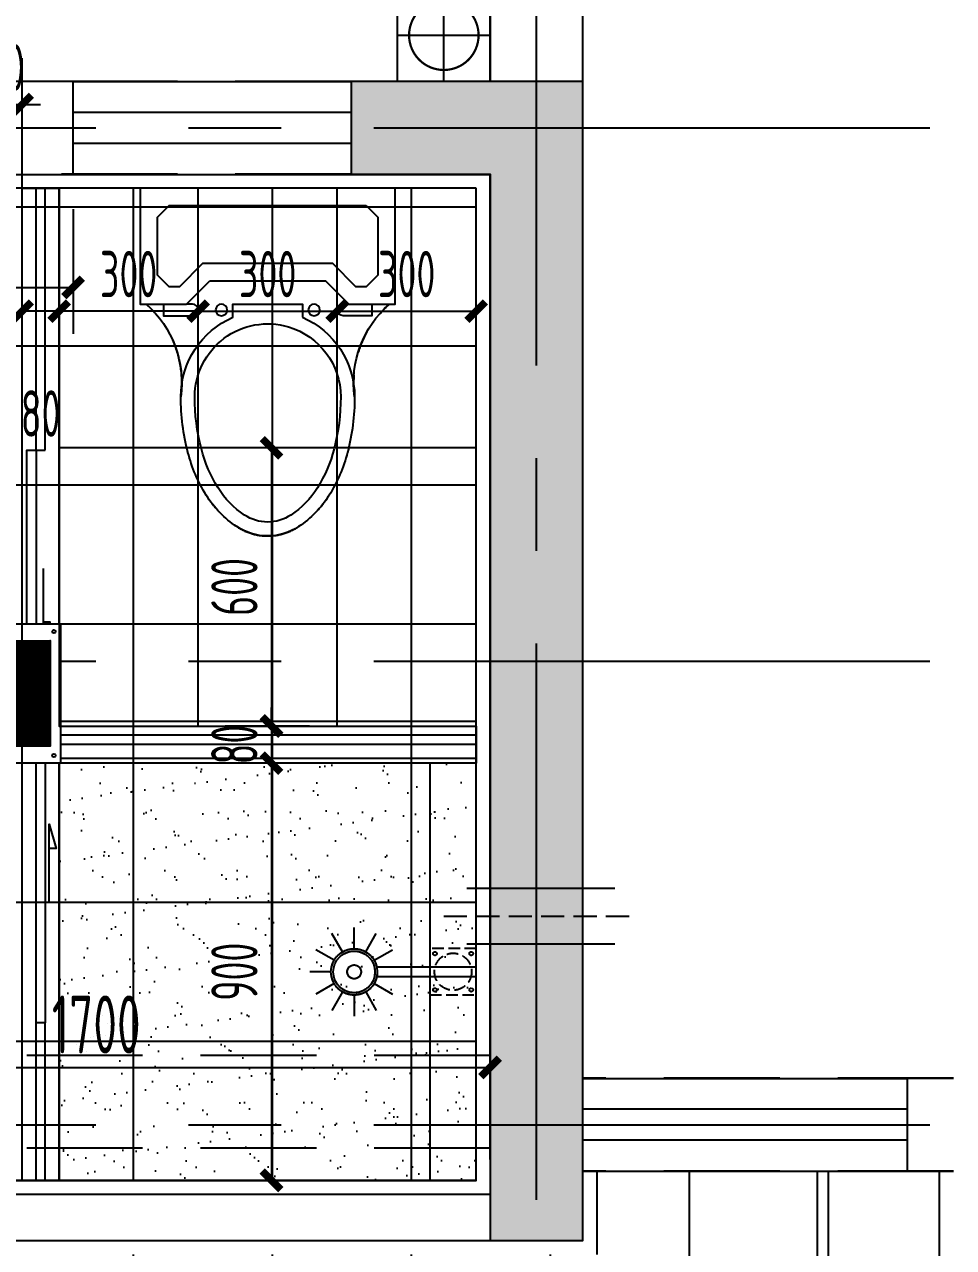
# Model space of a CAD drawing. Header units: millimetres. Extents: x -187744 to 2148, y -49419 to 6550.
# Drawn here: x -2170 to -165, y -11976 to -9338 of the extents above; entities that cross this region are included whole.
import ezdxf
from ezdxf.enums import TextEntityAlignment as Align

# ---------------------------------------------------------------- set-up
doc = ezdxf.new("R2010")
doc.units = ezdxf.units.MM
doc.header["$LTSCALE"] = 1000
doc.header["$MEASUREMENT"] = 0
doc.set_wipeout_variables(frame=1)
for name, pattern in [('1#2#平面图$0$平面说明-标准层$0$DASH', [0.35, 0.25, -0.1]), ('CONTINOUS', [0]), ('DASH', [0.35, 0.25, -0.1]), ('DASHDOT', [1, 0.5, -0.25, 0, -0.25]), ('DASHED2', [0.375, 0.25, -0.125]), ('M-CENTER', [1.8, 1.2, -0.2, 0.2, -0.2])]:
    doc.linetypes.add(name, pattern=pattern)
doc.layers.get('Defpoints').update_dxf_attribs({"color": 136})
for name, color, linetype in [('-W污水立管', 2, 'W污水50'), ('008天花灯具', 21, 'Continuous'), ('020标注', 251, 'Continuous'), ('0w-梁1', 4, 'DASHED2'), ('1#f35层以上墙柱-col_建筑$0$1#f35层以上墙柱-col$0$Col_1#_2F$0$0q-柱填充', 251, 'Continuous'), ('A-WINDOW', 12, 'Continuous'), ('AR-DIM-1', 50, 'Continuous'), ('AXIS_TEXT', 50, 'Continuous'), ('B1建筑尺寸', 7, 'Continuous'), ('BS-FURN', 250, 'DASH'), ('COLUMN', 200, 'Continuous'), ('DOTE', 138, 'M-CENTER'), ('DS-FINISH', 20, 'Continuous'), ('DS-GLASS', 12, 'Continuous'), ('FC-BHATCH-136', 136, 'Continuous'), ('FC-DIM-1', 50, 'Continuous'), ('FC-FLOOR', 138, 'Continuous'), ('FF-FIXT', 31, 'Continuous'), ('KT-HOLE', 211, 'Continuous'), ('RC-FIN', 30, 'Continuous'), ('RC-LIGHT', 2, 'Continuous'), ('T天花', 3, 'Continuous'), ('WALL', 160, 'Continuous')]:
    doc.layers.add(name, color=color, linetype=linetype)
doc.layers.add('-给排水辅助线', color=201, linetype='Continuous', plot=False)
doc.styles.add('-linetext', font='(hs)华森字母.shx', dxfattribs={"width": 0.6, "bigfont": '(hs)华森汉字.shx'})
doc.styles.add('COMPLEX', font='COMPLEX')
doc.styles.add('H-DIM', font='archs.shx', dxfattribs={"width": 0.7})
doc.linetypes.add('W污水50', pattern='A,50,-1,["W",-linetext,S=1.5,R=0,X=-0.75,Y=-0.75],-1', length=52)
doc.dimstyles.new('H_DIM_1', dxfattribs={"dimscale": 0, "dimtxt": 2.5, "dimasz": 0.8, "dimexe": 2, "dimexo": 1.5, "dimgap": 0.6, "dimtad": 1, "dimdec": 0, "dimzin": 12, "dimdsep": 46, "dimtxsty": 'H-DIM', "dimblk": 'ARCHTICK', "dimcen": 0.125, "dimclrd": 44, "dimclre": 44, "dimclrt": 50, "dimadec": 0, "dimazin": 0, "dimtfac": 1, "dimtdec": 0, "dimtix": 1, "dimtmove": 2, "dimatfit": 3, "dimldrblk": 'ARCHTICK', "dimfxl": 1, "dimtvp": 1, "dimtolj": 1, "dimtzin": 0, "dimarcsym": 0})

# ---------------------------------------------------------------- blocks, each defined once
blk = doc.blocks.new('A$C78C60781')
at = {"color": 39}
for points in [[(-25, 306.8), (-47.9, 346.4)], [(0, 313.5), (0, 359.3)], [(25, 306.8), (47.9, 346.4)], [(-43.3, 288.5), (-82.9, 311.4)], [(43.3, 288.5), (82.9, 311.4)], [(-50, 263.5), (-95.7, 263.5)], [(-43.3, 238.5), (-82.9, 215.7)], [(43.3, 238.5), (82.9, 215.7)], [(50, 263.5), (95.7, 263.5)], [(-25, 220.2), (-47.9, 180.6)], [(25, 220.2), (47.9, 180.6)]]:
    blk.add_lwpolyline(points, dxfattribs=at)
at = {"linetype": 'Continuous'}
blk.add_lwpolyline([(-10, 214.5), (-10, 0), (10, 0), (10, 214.5)], dxfattribs=at)
for radius in [50, 45]:
    blk.add_circle((0, 263.5), radius, dxfattribs=at)
at = {"color": 39}
blk.add_circle((0, 263.5), 15, dxfattribs=at)
blk = doc.blocks.new('A$C33AF49DE')
at = {"color": 0, "linetype": 'Continuous'}
blk.add_wipeout([(0, 550), (0, 0), (250, 0), (250, 12.5), (256.1, 19.2), (264.4, 27.5), (277.5, 39.1), (290.2, 48.7), (305.8, 58.7), (326.7, 69.6), (345.3, 77), (367.8, 83.6), (388.9, 87.5), (404.2, 89.1), (422.3, 89.6), (431.9, 88.4), (450, 87.5), (487.9, 89), (525.8, 93.5), (557.1, 99.6), (580.4, 105.7), (617.5, 119.1), (662.1, 142.4), (687.3, 160.7), (708.3, 180.8), (725.7, 202.2), (736, 218.7), (744.9, 240.2), (748.9, 259.1), (750, 275), (748, 296.9), (741.9, 318.3), (725.9, 347.4), (699.6, 378.2), (671.2, 401.6), (617.5, 430.9), (569.9, 447.2), (498.8, 460), (470.8, 462), (450, 462.5), (444.6, 462.4), (436.5, 462), (425.5, 460.9), (423.2, 460.5), (403.1, 461), (390, 462.4), (352.6, 470.6), (333.3, 477.6), (299.4, 495.2), (279.2, 509.5), (259.8, 526.9), (250, 537.5), (250, 550)], dxfattribs=at)
blk.add_lwpolyline([(200, 400), (200, 150), (250, 100), (250, 0), (0, 0), (0, 550), (250, 550), (250, 450)], close=True, dxfattribs=at)
at = {"color": 39}
blk.add_lwpolyline([(37.5, 62.5), (62.5, 37.5), (187.5, 37.5), (212.5, 62.5), (212.5, 84.5), (162.5, 134.5), (162.5, 415.5), (212.5, 465.5), (212.5, 487.5), (187.5, 512.5), (62.5, 512.5), (37.5, 487.5)], close=True, dxfattribs=at)
at = {"color": 35, "linetype": 'ByBlock'}
for points in [[(250, 500), (275, 500), (275, 437.5, -1), (250, 437.5), (250, 450)], [(250, 50), (275, 50), (275, 112.5, 1), (250, 112.5), (250, 100)]]:
    blk.add_lwpolyline(points, format="xyb", dxfattribs=at)
at = {"color": 0, "linetype": 'Continuous'}
blk.add_lwpolyline([(278.2, 200, 0.298217), (450, 87.5, 0.063415), (569.9, 102.8, 0.076468), (662.1, 142.4, 0.107136), (729.9, 208.4, 0.147373), (750, 275, 0.147373), (729.9, 341.6, 0.107136), (662.1, 407.6, 0.076468), (569.9, 447.2, 0.063415), (450, 462.5, 0.298217), (278.2, 350), (250, 350), (250, 200)], format="xyb", close=True, dxfattribs=at)
at = {"color": 39}
for centre in [(262.5, 375), (262.5, 175)]:
    blk.add_circle(centre, 12.5, dxfattribs=at)
at = {"color": 0, "linetype": 'Continuous'}
for centre, start, end in [((419.5, 685.3), 221.089, 277.7989), ((419.5, -135.3), 82.2011, 138.911)]:
    blk.add_arc(centre, 224.9, start, end, dxfattribs=at)
at = {"color": 39}
for centre, radius, start, end in [((450, 275), 157.5, 90, 196.6015), ((450, -15.9), 448.4, 75.4858, 90), ((487.1, 127.6), 300.2, 57.9946, 75.4858), ((543.7, 218.1), 193.4, 33.5341, 57.9946), ((629.5, 275), 90.5, 0.0001, 33.5341), ((629.5, 275), 90.5, 326.4659, 359.9999), ((450, 275), 157.5, 196.6015, 270), ((543.7, 331.9), 193.4, 302.0054, 326.4659), ((487.1, 422.4), 300.2, 284.5142, 302.0054), ((450, 565.9), 448.4, 270, 284.5142)]:
    blk.add_arc(centre, radius, start, end, dxfattribs=at)
blk = doc.blocks.new('QBLOCK2019073115112111')
at = {"layer": 'DOTE'}
for p, q in [((4607.9, -4386.9), (4607.9, 4572.4)), ((-6542.9, 1525.1), (6625.8, 1525.1)), ((-6542.9, 375.1), (6625.8, 375.1)), ((-6542.9, -624.9), (6625.8, -624.9))]:
    blk.add_line(p, q, dxfattribs=at)
at = {"layer": 'AXIS_TEXT', "style": 'COMPLEX', "width": 1.041667}
for p, p2 in [((-5892.1, 5527.8), (-5692.1, 5527.8)), ((-5892.1, 5527.8), (-5692.1, 5527.8)), ((-5192.1, 5527.8), (-4992.1, 5527.8)), ((-5192.1, 5527.8), (-4992.1, 5527.8)), ((-3492.1, 5527.8), (-3292.1, 5527.8)), ((-3492.1, 5527.8), (-3292.1, 5527.8)), ((-2592.1, 5527.8), (-2392.1, 5527.8)), ((-2592.1, 5527.8), (-2392.1, 5527.8)), ((-192.1, 5527.8), (7.9, 5527.8)), ((-192.1, 5527.8), (7.9, 5527.8)), ((2707.9, 5527.8), (2907.9, 5527.8)), ((2707.9, 5527.8), (2907.9, 5527.8)), ((4507.9, 5527.8), (4707.9, 5527.8)), ((4507.9, 5527.8), (4707.9, 5527.8)), ((5507.9, 5527.8), (5707.9, 5527.8)), ((5507.9, 5527.8), (5707.9, 5527.8)), ((-7660.5, 3713.1), (-7460.5, 3713.1)), ((-7660.5, 3713.1), (-7460.5, 3713.1)), ((7521.1, 3713.1), (7521.6, 3713.1)), ((7521.1, 3713.1), (7521.6, 3713.1)), ((-7660.5, 2463.1), (-7460.5, 2463.1)), ((-7660.5, 2463.1), (-7460.5, 2463.1)), ((7521.1, 2463.1), (7521.6, 2463.1)), ((7521.1, 2463.1), (7521.6, 2463.1)), ((-7660.5, 1413.1), (-7460.5, 1413.1)), ((-7660.5, 1413.1), (-7460.5, 1413.1)), ((7521.1, 1413.1), (7521.6, 1413.1)), ((7521.1, 1413.1), (7521.6, 1413.1)), ((-7660.5, 263.1), (-7460.5, 263.1)), ((-7660.5, 263.1), (-7460.5, 263.1)), ((7521.1, 263.1), (7521.6, 263.1)), ((7521.1, 263.1), (7521.6, 263.1)), ((-7660.5, -736.9), (-7460.5, -736.9)), ((-7660.5, -736.9), (-7460.5, -736.9)), ((7521.1, -736.9), (7521.6, -736.9)), ((7521.1, -736.9), (7521.6, -736.9)), ((-7660.5, -1436.9), (-7460.5, -1436.9)), ((-7660.5, -1436.9), (-7460.5, -1436.9)), ((7521.1, -1436.9), (7521.6, -1436.9)), ((7521.1, -1436.9), (7521.6, -1436.9)), ((-7660.5, -2536.9), (-7460.5, -2536.9)), ((-7660.5, -2536.9), (-7460.5, -2536.9)), ((7521.1, -2536.9), (7521.6, -2536.9)), ((7521.1, -2536.9), (7521.6, -2536.9)), ((-7660.5, -4136.9), (-7460.5, -4136.9)), ((-7660.5, -4136.9), (-7460.5, -4136.9)), ((7521.1, -4136.9), (7521.6, -4136.9)), ((7521.1, -4136.9), (7521.6, -4136.9)), ((-5892.1, -5349.9), (-5891.6, -5349.9)), ((-5892.1, -5349.9), (-5891.6, -5349.9)), ((-5192.1, -5349.9), (-5191.6, -5349.9)), ((-5192.1, -5349.9), (-5191.6, -5349.9)), ((-3492.1, -5351.1), (-3491.6, -5351.1)), ((-3492.1, -5351.1), (-3491.6, -5351.1)), ((-2592.1, -5349.9), (-2591.6, -5349.9)), ((-2592.1, -5349.9), (-2591.6, -5349.9)), ((-192.1, -5349.9), (-191.6, -5349.9)), ((-192.1, -5349.9), (-191.6, -5349.9)), ((2707.9, -5349.9), (2708.4, -5349.9)), ((2707.9, -5349.9), (2708.4, -5349.9)), ((4507.9, -5349.9), (4508.4, -5349.9)), ((4507.9, -5349.9), (4508.4, -5349.9)), ((5507.9, -5349.9), (5508.4, -5349.9)), ((5507.9, -5349.9), (5508.4, -5349.9))]:
    blk.add_attdef('A', text='', height=224, dxfattribs=at).set_placement(p, p2, align=Align.FIT)
blk = doc.blocks.new('A$C7ED83725')
blk.add_wipeout([(300, 299.8), (300, -285.2), (0, -285.2), (0, 299.8)]).dxf.layer = 'T天花'
at = {"layer": '008天花灯具', "color": 8, "ltscale": 0.3}
for p, q in [((36.6, 276.1), (111.5, 276.1)), ((36.6, 272.4), (111.5, 272.4)), ((36.6, 268.7), (111.5, 268.7)), ((36.6, 265.1), (111.5, 265.1)), ((61.5, 277.9), (61.5, 193.8)), ((86.5, 277.9), (86.5, 193.8)), ((111.5, 277.9), (111.5, 193.8)), ((112.9, 277.9), (112.9, 193.8)), ((112.9, 276.1), (187.1, 276.1)), ((112.9, 272.4), (187.1, 272.4)), ((112.9, 268.7), (187.1, 268.7)), ((112.9, 265.1), (187.1, 265.1)), ((137.9, 277.9), (137.9, 193.8)), ((162.8, 277.9), (162.8, 193.8)), ((187.1, 277.9), (187.1, 193.8)), ((188.5, 277.9), (188.5, 193.8)), ((188.5, 276.1), (263.4, 276.1)), ((188.5, 272.4), (263.4, 272.4)), ((188.5, 268.7), (263.4, 268.7)), ((188.5, 265.1), (263.4, 265.1)), ((213.5, 277.9), (213.5, 193.8)), ((238.5, 277.9), (238.5, 193.8)), ((36.6, 261.4), (111.5, 261.4)), ((36.6, 257.8), (111.5, 257.8)), ((36.6, 254.1), (111.5, 254.1)), ((36.6, 250.5), (111.5, 250.5)), ((36.6, 246.8), (111.5, 246.8)), ((36.6, 243.1), (111.5, 243.1)), ((36.6, 239.5), (111.5, 239.5)), ((112.9, 261.4), (187.1, 261.4)), ((112.9, 257.8), (187.1, 257.8)), ((112.9, 254.1), (187.1, 254.1)), ((112.9, 250.5), (187.1, 250.5)), ((112.9, 246.8), (187.1, 246.8)), ((112.9, 243.1), (187.1, 243.1)), ((112.9, 239.5), (187.1, 239.5)), ((188.5, 261.4), (263.4, 261.4)), ((188.5, 257.8), (263.4, 257.8)), ((188.5, 254.1), (263.4, 254.1)), ((188.5, 250.5), (263.4, 250.5)), ((188.5, 246.8), (263.4, 246.8)), ((188.5, 243.1), (263.4, 243.1)), ((188.5, 239.5), (263.4, 239.5)), ((36.6, 235.8), (111.5, 235.8)), ((36.6, 232.2), (111.5, 232.2)), ((36.6, 228.5), (111.5, 228.5)), ((36.6, 224.9), (111.5, 224.9)), ((36.6, 221.2), (111.5, 221.2)), ((36.6, 217.6), (111.5, 217.6)), ((36.6, 213.9), (111.5, 213.9)), ((112.9, 235.8), (187.1, 235.8)), ((112.9, 232.2), (187.1, 232.2)), ((112.9, 228.5), (187.1, 228.5)), ((112.9, 224.9), (187.1, 224.9)), ((112.9, 221.2), (187.1, 221.2)), ((112.9, 217.6), (187.1, 217.6)), ((112.9, 213.9), (187.1, 213.9)), ((188.5, 235.8), (263.4, 235.8)), ((188.5, 232.2), (263.4, 232.2)), ((188.5, 228.5), (263.4, 228.5)), ((188.5, 224.9), (263.4, 224.9)), ((188.5, 221.2), (263.4, 221.2)), ((188.5, 217.6), (263.4, 217.6)), ((188.5, 213.9), (263.4, 213.9)), ((36.6, 210.2), (111.5, 210.2)), ((36.6, 206.6), (111.5, 206.6)), ((36.6, 202.9), (111.5, 202.9)), ((36.6, 202.9), (111.5, 202.9)), ((36.6, 199.3), (111.5, 199.3)), ((36.6, 195.6), (111.5, 195.6)), ((112.9, 210.2), (187.1, 210.2)), ((112.9, 206.6), (187.1, 206.6)), ((112.9, 202.9), (187.1, 202.9)), ((112.9, 202.9), (187.1, 202.9)), ((112.9, 199.3), (187.1, 199.3)), ((112.9, 195.6), (187.1, 195.6)), ((188.5, 210.2), (263.4, 210.2)), ((188.5, 206.6), (263.4, 206.6)), ((188.5, 202.9), (263.4, 202.9)), ((188.5, 202.9), (263.4, 202.9)), ((188.5, 199.3), (263.4, 199.3)), ((188.5, 195.6), (263.4, 195.6)), ((0, 157.2), (300, 157.2)), ((0, -142.6), (300, -142.6)), ((36.6, -181), (111.5, -181)), ((61.5, -263.3), (61.5, -179.2)), ((86.5, -263.3), (86.5, -179.2)), ((111.5, -263.3), (111.5, -179.2)), ((112.9, -263.3), (112.9, -179.2)), ((112.9, -181), (187.1, -181)), ((137.9, -263.3), (137.9, -179.2)), ((162.8, -263.3), (162.8, -179.2)), ((187.1, -263.3), (187.1, -179.2)), ((188.5, -263.3), (188.5, -179.2)), ((188.5, -181), (263.4, -181)), ((213.5, -263.3), (213.5, -179.2)), ((238.5, -263.3), (238.5, -179.2)), ((36.6, -184.7), (111.5, -184.7)), ((36.6, -188.3), (111.5, -188.3)), ((36.6, -188.3), (111.5, -188.3)), ((36.6, -192), (111.5, -192)), ((36.6, -195.6), (111.5, -195.6)), ((36.6, -199.3), (111.5, -199.3)), ((36.6, -202.9), (111.5, -202.9)), ((36.6, -206.6), (111.5, -206.6)), ((36.6, -210.2), (111.5, -210.2)), ((112.9, -184.7), (187.1, -184.7)), ((112.9, -188.3), (187.1, -188.3)), ((112.9, -188.3), (187.1, -188.3)), ((112.9, -192), (187.1, -192)), ((112.9, -195.6), (187.1, -195.6)), ((112.9, -199.3), (187.1, -199.3)), ((112.9, -202.9), (187.1, -202.9)), ((112.9, -206.6), (187.1, -206.6)), ((112.9, -210.2), (187.1, -210.2)), ((188.5, -184.7), (263.4, -184.7)), ((188.5, -188.3), (263.4, -188.3)), ((188.5, -188.3), (263.4, -188.3)), ((188.5, -192), (263.4, -192)), ((188.5, -195.6), (263.4, -195.6)), ((188.5, -199.3), (263.4, -199.3)), ((188.5, -202.9), (263.4, -202.9)), ((188.5, -206.6), (263.4, -206.6)), ((188.5, -210.2), (263.4, -210.2)), ((36.6, -213.9), (111.5, -213.9)), ((36.6, -217.6), (111.5, -217.6)), ((36.6, -221.2), (111.5, -221.2)), ((36.6, -224.9), (111.5, -224.9)), ((36.6, -228.5), (111.5, -228.5)), ((36.6, -232.2), (111.5, -232.2)), ((36.6, -235.8), (111.5, -235.8)), ((112.9, -213.9), (187.1, -213.9)), ((112.9, -217.6), (187.1, -217.6)), ((112.9, -221.2), (187.1, -221.2)), ((112.9, -224.9), (187.1, -224.9)), ((112.9, -228.5), (187.1, -228.5)), ((112.9, -232.2), (187.1, -232.2)), ((112.9, -235.8), (187.1, -235.8)), ((188.5, -213.9), (263.4, -213.9)), ((188.5, -217.6), (263.4, -217.6)), ((188.5, -221.2), (263.4, -221.2)), ((188.5, -224.9), (263.4, -224.9)), ((188.5, -228.5), (263.4, -228.5)), ((188.5, -232.2), (263.4, -232.2)), ((188.5, -235.8), (263.4, -235.8)), ((36.6, -239.5), (111.5, -239.5)), ((36.6, -243.1), (111.5, -243.1)), ((36.6, -246.8), (111.5, -246.8)), ((36.6, -250.5), (111.5, -250.5)), ((36.6, -254.1), (111.5, -254.1)), ((36.6, -257.8), (111.5, -257.8)), ((36.6, -261.4), (111.5, -261.4)), ((112.9, -239.5), (187.1, -239.5)), ((112.9, -243.1), (187.1, -243.1)), ((112.9, -246.8), (187.1, -246.8)), ((112.9, -250.5), (187.1, -250.5)), ((112.9, -254.1), (187.1, -254.1)), ((112.9, -257.8), (187.1, -257.8)), ((112.9, -261.4), (187.1, -261.4)), ((188.5, -239.5), (263.4, -239.5)), ((188.5, -243.1), (263.4, -243.1)), ((188.5, -246.8), (263.4, -246.8)), ((188.5, -250.5), (263.4, -250.5)), ((188.5, -254.1), (263.4, -254.1)), ((188.5, -257.8), (263.4, -257.8)), ((188.5, -261.4), (263.4, -261.4))]:
    blk.add_line(p, q, dxfattribs=at)
for points in [[(36.6, 277.9), (263.4, 277.9), (263.4, 193.8), (36.6, 193.8)], [(289.8, 139.7), (10.3, 139.7), (10.3, -125.1), (289.8, -125.1)], [(36.6, -263.3), (263.4, -263.3), (263.4, -179.2), (36.6, -179.2)]]:
    blk.add_lwpolyline(points, close=True, dxfattribs=at)
for centre, start, end in [((41.1, 275.2), 249.6036, 267.7765), ((258.9, 275.2), 272.2235, 290.3964), ((41.1, -260.6), 92.2235, 110.3964), ((258.9, -260.6), 69.6036, 87.7765)]:
    blk.add_arc(centre, 118, start, end, dxfattribs=at)
at = {"layer": '008天花灯具', "color": 8}
for p in [(112.2, 235.8), (187.8, 235.8), (112.2, -221.2), (187.8, -221.2)]:
    blk.add_point(p, dxfattribs=at)
at = {"layer": '020标注', "color": 8, "ltscale": 0.3}
for centre in [(16.4, 285.8), (283.6, 285.8), (16.4, -271.2), (283.6, -271.2)]:
    blk.add_circle(centre, 3.66, dxfattribs=at)
at = {"layer": '020标注', "color": 8}
for p in [(36.6, 277.9), (243.9, 277.9), (61.5, 210.2), (86.5, 210.2), (112.2, 193.8), (137.9, 210.2), (159.8, 193.8), (162.8, 210.2), (187.8, 193.8), (213.5, 210.2), (238.5, 210.2), (112.2, -179.2), (159.8, -179.2), (187.8, -179.2), (61.5, -195.6), (86.5, -195.6), (137.9, -195.6), (162.8, -195.6), (213.5, -195.6), (238.5, -195.6), (36.6, -263.3), (243.9, -263.3)]:
    blk.add_point(p, dxfattribs=at)
at = {"layer": 'RC-LIGHT', "color": 50, "linetype": 'DASHDOT', "ltscale": 100}
blk.add_lwpolyline([(239.9, 89.8), (60.3, 89.8), (60.3, -75.2), (239.9, -75.2)], close=True, dxfattribs=at)
at = {"layer": 'T天花'}
blk.add_lwpolyline([(0, 299.8), (300, 299.8), (300, -285.2), (0, -285.2)], close=True, dxfattribs=at)
blk = doc.blocks.new('A$C65A32579')
at = {"layer": 'FC-BHATCH-136', "linetype": 'DASH', "ltscale": 0.1}
blk.add_lwpolyline([(-50, -50), (50, -50), (50, 50), (-50, 50)], close=True, dxfattribs=at)
at = {"layer": 'FC-BHATCH-136', "color": 39, "linetype": 'DASH', "ltscale": 0.1}
for centre in [(-39.1, 39.1), (39.1, 39.1), (-39.1, -39.1), (39.1, -39.1)]:
    blk.add_circle(centre, 4, dxfattribs=at)
at = {"layer": 'FC-BHATCH-136', "linetype": 'DASH', "ltscale": 0.1}
blk.add_circle((0, 0), 40, dxfattribs=at)
blk = doc.blocks.new('_ArchTick')
at = {"color": 0, "linetype": 'ByBlock', "const_width": 0.4}
blk.add_lwpolyline([(-0.5, -0.5), (0.5, 0.5)], dxfattribs=at)
blk = doc.blocks.new('*D163')
at = {"layer": 'Defpoints', "color": 0, "transparency": 16777216}
for p in [(-1480.2, -10251.5), (-1637.3, -10851.5), (-1480.2, -10851.5)]:
    blk.add_point(p, dxfattribs=at)
at = {"layer": 'FC-DIM-1', "color": 44, "lineweight": -2, "transparency": 16777216}
for p, q in [((-1555.2, -10251.5), (-1737.3, -10251.5)), ((-1637.3, -10251.5), (-1637.3, -10851.5)), ((-1555.2, -10851.5), (-1737.3, -10851.5))]:
    blk.add_line(p, q, dxfattribs=at)
at = {"layer": 'FC-DIM-1', "color": 44, "lineweight": -2, "transparency": 16777216, "xscale": 40.00000000000002, "yscale": 40.00000000000002, "zscale": 40.00000000000002}
for p, rotation in [((-1637.3, -10251.5), 90), ((-1637.3, -10851.5), 270)]:
    blk.add_blockref('_ArchTick', p, dxfattribs=dict(at, rotation=rotation))
at = {"layer": 'FC-DIM-1', "color": 50, "transparency": 16777216, "insert": (-1717.3, -10551.5), "char_height": 100, "attachment_point": 5, "rotation": 90, "style": 'H-DIM'}
blk.add_mtext('\\A1;600', dxfattribs=at)
blk = doc.blocks.new('*D166')
at = {"layer": 'Defpoints', "color": 0, "transparency": 16777216}
for p in [(-2095.4, -9956.6), (-2095.4, -10251.5), (-1795.4, -10251.5)]:
    blk.add_point(p, dxfattribs=at)
at = {"layer": 'FC-DIM-1', "color": 44, "lineweight": -2, "transparency": 16777216}
for p, q in [((-2095.4, -10176.5), (-2095.4, -9856.6)), ((-1795.4, -10176.5), (-1795.4, -9856.6)), ((-1795.4, -9956.6), (-2095.4, -9956.6))]:
    blk.add_line(p, q, dxfattribs=at)
at = {"layer": 'FC-DIM-1', "color": 44, "lineweight": -2, "transparency": 16777216, "xscale": 40.00000000000002, "yscale": 40.00000000000002, "zscale": 40.00000000000002, "rotation": 180}
blk.add_blockref('_ArchTick', (-2095.4, -9956.6), dxfattribs=at)
at = {"layer": 'FC-DIM-1', "color": 44, "lineweight": -2, "transparency": 16777216, "xscale": 40.00000000000002, "yscale": 40.00000000000002, "zscale": 40.00000000000002}
blk.add_blockref('_ArchTick', (-1795.4, -9956.6), dxfattribs=at)
at = {"layer": 'FC-DIM-1', "color": 50, "transparency": 16777216, "insert": (-1945.4, -9876.6), "char_height": 100, "attachment_point": 5, "style": 'H-DIM'}
blk.add_mtext('\\A1;300', dxfattribs=at)
blk = doc.blocks.new('*D167')
at = {"layer": 'Defpoints', "color": 0, "transparency": 16777216}
for p in [(-1495.4, -9956.6), (-1795.4, -10251.5), (-1495.4, -10251.5)]:
    blk.add_point(p, dxfattribs=at)
at = {"layer": 'FC-DIM-1', "color": 44, "lineweight": -2, "transparency": 16777216}
for p, q in [((-1795.4, -10176.5), (-1795.4, -9856.6)), ((-1495.4, -10176.5), (-1495.4, -9856.6)), ((-1795.4, -9956.6), (-1495.4, -9956.6))]:
    blk.add_line(p, q, dxfattribs=at)
at = {"layer": 'FC-DIM-1', "color": 44, "lineweight": -2, "transparency": 16777216, "xscale": 40.00000000000002, "yscale": 40.00000000000002, "zscale": 40.00000000000002, "rotation": 180}
blk.add_blockref('_ArchTick', (-1795.4, -9956.6), dxfattribs=at)
at = {"layer": 'FC-DIM-1', "color": 44, "lineweight": -2, "transparency": 16777216, "xscale": 40.00000000000002, "yscale": 40.00000000000002, "zscale": 40.00000000000002}
blk.add_blockref('_ArchTick', (-1495.4, -9956.6), dxfattribs=at)
at = {"layer": 'FC-DIM-1', "color": 50, "transparency": 16777216, "insert": (-1645.4, -9876.6), "char_height": 100, "attachment_point": 5, "style": 'H-DIM'}
blk.add_mtext('\\A1;300', dxfattribs=at)
blk = doc.blocks.new('*D168')
at = {"layer": 'Defpoints', "color": 0, "transparency": 16777216}
for p in [(-1195.4, -9956.6), (-1495.4, -10251.5), (-1195.4, -10251.5)]:
    blk.add_point(p, dxfattribs=at)
at = {"layer": 'FC-DIM-1', "color": 44, "lineweight": -2, "transparency": 16777216}
for p, q in [((-1495.4, -10176.5), (-1495.4, -9856.6)), ((-1195.4, -10176.5), (-1195.4, -9856.6)), ((-1495.4, -9956.6), (-1195.4, -9956.6))]:
    blk.add_line(p, q, dxfattribs=at)
at = {"layer": 'FC-DIM-1', "color": 44, "lineweight": -2, "transparency": 16777216, "xscale": 40.00000000000002, "yscale": 40.00000000000002, "zscale": 40.00000000000002, "rotation": 180}
blk.add_blockref('_ArchTick', (-1495.4, -9956.6), dxfattribs=at)
at = {"layer": 'FC-DIM-1', "color": 44, "lineweight": -2, "transparency": 16777216, "xscale": 40.00000000000002, "yscale": 40.00000000000002, "zscale": 40.00000000000002}
blk.add_blockref('_ArchTick', (-1195.4, -9956.6), dxfattribs=at)
at = {"layer": 'FC-DIM-1', "color": 50, "transparency": 16777216, "insert": (-1345.4, -9876.6), "char_height": 100, "attachment_point": 5, "style": 'H-DIM'}
blk.add_mtext('\\A1;300', dxfattribs=at)
blk = doc.blocks.new('*D169')
at = {"layer": 'Defpoints', "color": 0, "transparency": 16777216}
for p in [(-2175.4, -9511), (-2275.4, -9801.5), (-2175.4, -9801.5)]:
    blk.add_point(p, dxfattribs=at)
at = {"layer": 'FC-DIM-1', "color": 44, "lineweight": -2, "transparency": 16777216}
for p, q in [((-2275.4, -9726.5), (-2275.4, -9411)), ((-2175.4, -9726.5), (-2175.4, -9411)), ((-2275.4, -9511), (-2315.4, -9511)), ((-2275.4, -9511), (-2175.4, -9511)), ((-2175.4, -9511), (-2135.4, -9511))]:
    blk.add_line(p, q, dxfattribs=at)
at = {"layer": 'FC-DIM-1', "color": 44, "lineweight": -2, "transparency": 16777216, "xscale": 40.00000000000002, "yscale": 40.00000000000002, "zscale": 40.00000000000002}
blk.add_blockref('_ArchTick', (-2275.4, -9511), dxfattribs=at)
at = {"layer": 'FC-DIM-1', "color": 44, "lineweight": -2, "transparency": 16777216, "xscale": 40.00000000000002, "yscale": 40.00000000000002, "zscale": 40.00000000000002, "rotation": 180}
blk.add_blockref('_ArchTick', (-2175.4, -9511), dxfattribs=at)
at = {"layer": 'FC-DIM-1', "color": 50, "transparency": 16777216, "insert": (-2225.4, -9431), "char_height": 100, "attachment_point": 5, "style": 'H-DIM'}
blk.add_mtext('\\A1;100', dxfattribs=at)
blk = doc.blocks.new('*D170')
at = {"layer": 'Defpoints', "color": 0, "transparency": 16777216}
for p in [(-2175.4, -9956.6), (-2175.4, -10251.5, 0), (-2095.4, -10251.5)]:
    blk.add_point(p, dxfattribs=at)
at = {"layer": 'FC-DIM-1', "color": 44, "lineweight": -2, "transparency": 16777216}
for p, q in [((-2175.4, -10176.5), (-2175.4, -9856.6)), ((-2095.4, -10176.5), (-2095.4, -9856.6)), ((-2095.4, -9956.6), (-2175.4, -9956.6))]:
    blk.add_line(p, q, dxfattribs=at)
at = {"layer": 'FC-DIM-1', "color": 44, "lineweight": -2, "transparency": 16777216, "xscale": 40.00000000000002, "yscale": 40.00000000000002, "zscale": 40.00000000000002, "rotation": 180}
blk.add_blockref('_ArchTick', (-2175.4, -9956.6), dxfattribs=at)
at = {"layer": 'FC-DIM-1', "color": 44, "lineweight": -2, "transparency": 16777216, "xscale": 40.00000000000002, "yscale": 40.00000000000002, "zscale": 40.00000000000002}
blk.add_blockref('_ArchTick', (-2095.4, -9956.6), dxfattribs=at)
at = {"layer": 'FC-DIM-1', "color": 50, "transparency": 16777216, "insert": (-2135.4, -10177.4), "char_height": 100, "attachment_point": 5, "style": 'H-DIM'}
blk.add_mtext('\\A1;80', dxfattribs=at)
blk = doc.blocks.new('*D171')
at = {"layer": 'Defpoints', "color": 0, "transparency": 16777216}
for p in [(-1480.2, -10851.5), (-1637.3, -10931.5), (-1480.2, -10931.5)]:
    blk.add_point(p, dxfattribs=at)
at = {"layer": 'FC-DIM-1', "color": 44, "lineweight": -2, "transparency": 16777216}
for p, q in [((-1637.3, -10851.5), (-1637.3, -10811.5)), ((-1555.2, -10851.5), (-1737.3, -10851.5)), ((-1637.3, -10851.5), (-1637.3, -10931.5)), ((-1555.2, -10931.5), (-1737.3, -10931.5)), ((-1637.3, -10931.5), (-1637.3, -10971.5))]:
    blk.add_line(p, q, dxfattribs=at)
at = {"layer": 'FC-DIM-1', "color": 44, "lineweight": -2, "transparency": 16777216, "xscale": 40.00000000000002, "yscale": 40.00000000000002, "zscale": 40.00000000000002}
for p, rotation in [((-1637.3, -10851.5), 270), ((-1637.3, -10931.5), 90)]:
    blk.add_blockref('_ArchTick', p, dxfattribs=dict(at, rotation=rotation))
at = {"layer": 'FC-DIM-1', "color": 50, "transparency": 16777216, "insert": (-1717.3, -10891.5), "char_height": 100, "attachment_point": 5, "rotation": 90, "style": 'H-DIM'}
blk.add_mtext('\\A1;80', dxfattribs=at)
blk = doc.blocks.new('*D172')
at = {"layer": 'Defpoints', "color": 0, "transparency": 16777216}
for p in [(-1480.2, -10931.5, 0), (-1637.3, -11831.5), (-1480.2, -11831.5, 0)]:
    blk.add_point(p, dxfattribs=at)
at = {"layer": 'FC-DIM-1', "color": 44, "lineweight": -2, "transparency": 16777216}
for p, q in [((-1555.2, -10931.5), (-1737.3, -10931.5)), ((-1637.3, -10931.5), (-1637.3, -11831.5)), ((-1555.2, -11831.5), (-1737.3, -11831.5))]:
    blk.add_line(p, q, dxfattribs=at)
at = {"layer": 'FC-DIM-1', "color": 44, "lineweight": -2, "transparency": 16777216, "xscale": 40.00000000000002, "yscale": 40.00000000000002, "zscale": 40.00000000000002}
for p, rotation in [((-1637.3, -10931.5), 90), ((-1637.3, -11831.5), 270)]:
    blk.add_blockref('_ArchTick', p, dxfattribs=dict(at, rotation=rotation))
at = {"layer": 'FC-DIM-1', "color": 50, "transparency": 16777216, "insert": (-1717.3, -11381.5), "char_height": 100, "attachment_point": 5, "rotation": 90, "style": 'H-DIM'}
blk.add_mtext('\\A1;900', dxfattribs=at)
blk = doc.blocks.new('A$C5B7B5C93')
at = {"layer": 'KT-HOLE'}
for p, q in [((-1049.9, 2210), (-730.5, 2210)), ((-1049.9, 2090), (-730.5, 2090))]:
    blk.add_line(p, q, dxfattribs=at)
at = {"layer": 'KT-HOLE', "linetype": '1#2#平面图$0$平面说明-标准层$0$DASH', "ltscale": 0.2}
blk.add_line((-1099.9, 2150), (-680.5, 2150), dxfattribs=at)
blk = doc.blocks.new('gslg002')
at = {"layer": '-给排水辅助线', "color": 251, "linetype": 'ByBlock'}
blk.add_lwpolyline([(28960.9, 54333.3), (29160.9, 54333.3), (29160.9, 54533.3), (28960.9, 54533.3)], close=True, dxfattribs=at)
at = {"layer": '-给排水辅助线', "linetype": 'ByBlock'}
for points in [[(29060.9, 54333.3), (29060.9, 54533.3)], [(28960.9, 54433.3), (29160.9, 54433.3)]]:
    blk.add_lwpolyline(points, dxfattribs=at)
at = {"const_width": 4.69}
blk.add_lwpolyline([(28985.9, 54433.3, 1), (29135.9, 54433.3, 1)], format="xyb", close=True, dxfattribs=at)
blk = doc.blocks.new('B1柱子')
at = {"layer": '1#f35层以上墙柱-col_建筑$0$1#f35层以上墙柱-col$0$Col_1#_2F$0$0q-柱填充'}
h = blk.add_hatch(color=256, dxfattribs=at)
h.dxf.hatch_style = 1
h.paths.add_polyline_path([(623591.3, 97084.4), (623591.3, 96884.4), (623891.3, 96884.4), (623891.3, 94584.4), (624091.3, 94584.4), (624091.3, 97084.4)])
at = {"layer": 'KT-HOLE'}
for p, q in [((623841.3, 95344.2), (624160.7, 95344.2)), ((623841.3, 95224.2), (624160.7, 95224.2))]:
    blk.add_line(p, q, dxfattribs=at)
at = {"layer": 'KT-HOLE', "linetype": '1#2#平面图$0$平面说明-标准层$0$DASH', "ltscale": 0.2}
blk.add_line((623791.3, 95284.2), (624210.7, 95284.2), dxfattribs=at)
at = {"layer": 'WALL'}
blk.add_lwpolyline([(623591.3, 97084.4), (623591.3, 96884.4), (623891.3, 96884.4), (623891.3, 94584.4), (624091.3, 94584.4), (624091.3, 97084.4)], close=True, dxfattribs=at)
at = {"layer": '-W污水立管', "linetype": 'CONTINOUS', "ltscale": 10, "xscale": -1, "rotation": 270}
blk.add_blockref('gslg002', (569358.1, 68123.5), dxfattribs=at)
blk = doc.blocks.new('liang00000000')
at = {"layer": '0w-梁1', "linetype": 'DASHED2'}
for p, q in [((4076848.2, -1395555.3), (4075548.2, -1395555.3)), ((4076848.2, -1395755.3), (4075548.2, -1395755.3)), ((4069398.2, -1397655.4), (4077148.2, -1397655.3)), ((4078148.2, -1397705.3), (4077348.2, -1397705.3)), ((4069398.2, -1397855.4), (4077148.2, -1397855.4)), ((4078148.2, -1397905.3), (4077348.2, -1397905.3))]:
    blk.add_line(p, q, dxfattribs=at)
blk = doc.blocks.new('A$C5A535B59')
at = {"layer": 'BS-FURN', "ltscale": 0.5, "elevation": 0}
for points in [[(6890.2, 4969.6), (7140.2, 4969.6), (7190.2, 4919.6), (7290.2, 4919.6), (7290.2, 5169.6), (6740.2, 5169.6), (6740.2, 4919.6), (6840.2, 4919.6)], [(7227.7, 5132.1), (7252.7, 5107.1), (7252.7, 4982.1), (7227.7, 4957.1), (7205.7, 4957.1), (7155.7, 5007.1), (6874.6, 5007.1), (6824.6, 4957.1), (6802.7, 4957.1), (6777.7, 4982.1), (6777.7, 5107.1), (6802.7, 5132.1)]]:
    blk.add_lwpolyline(points, close=True, dxfattribs=at)
for points in [[(6790.2, 4919.6), (6790.2, 4894.6), (6852.7, 4894.6, 1), (6852.7, 4919.6), (6840.2, 4919.6)], [(7240.2, 4919.6), (7240.2, 4894.6), (7177.7, 4894.6, -1), (7177.7, 4919.6), (7190.2, 4919.6)]]:
    blk.add_lwpolyline(points, format="xyb", dxfattribs=at)
blk.add_lwpolyline([(7090.2, 4891.5, -0.298217), (7202.7, 4719.6, -0.063415), (7187.4, 4599.8, -0.076468), (7147.7, 4507.5, -0.107136), (7081.7, 4439.7, -0.147373), (7015.2, 4419.6, -0.147373), (6948.6, 4439.7, -0.107136), (6882.6, 4507.5, -0.076468), (6842.9, 4599.8, -0.063415), (6827.7, 4719.6, -0.298217), (6940.2, 4891.5), (6940.2, 4919.6), (7090.2, 4919.6)], format="xyb", close=True, dxfattribs=at)
for points in [[(7176.6, 3522.5), (7153.8, 3562.1)], [(7201.6, 3529.2), (7201.6, 3574.9)], [(7226.6, 3522.5), (7249.5, 3562.1)], [(7158.3, 3504.2), (7118.7, 3527)], [(7244.9, 3504.2), (7284.5, 3527)], [(7250.6, 3469.2), (7465.2, 3469.2), (7465.2, 3489.2), (7250.6, 3489.2)], [(7151.6, 3479.2), (7105.9, 3479.2)], [(7158.3, 3454.2), (7118.7, 3431.3)], [(7176.6, 3435.9), (7153.8, 3396.3)], [(7226.6, 3435.9), (7249.5, 3396.3)], [(7244.9, 3454.2), (7284.5, 3431.3)], [(7201.6, 3429.2), (7201.6, 3383.5)]]:
    blk.add_lwpolyline(points, dxfattribs=at)
at = {"layer": 'BS-FURN', "ltscale": 0.5}
for centre, radius in [((6915.2, 4907.1), 12.5), ((7115.2, 4907.1, 0), 12.5), ((7201.6, 3479.2), 50), ((7201.6, 3479.2), 45), ((7201.6, 3479.2), 15)]:
    blk.add_circle(centre, radius, dxfattribs=at)
for centre, radius, start, end in [((6604.9, 4750.2), 224.9, 352.2011, 48.911), ((7425.4, 4750.2, 0), 224.9, 131.089, 187.7989), ((7015.2, 4719.6), 157.5, 73.3985, 180), ((7015.2, 4719.6), 157.5, 0, 73.3985), ((7306, 4719.6, 0), 448.4, 180, 194.5142), ((6724.3, 4719.6), 448.4, 345.4858, 360), ((7162.6, 4682.5, 0), 300.2, 194.5142, 212.0054), ((6867.7, 4682.5), 300.2, 327.9946, 345.4858), ((7072, 4625.9, 0), 193.4, 212.0054, 236.4659), ((6958.3, 4625.9), 193.4, 303.5341, 327.9946), ((7015.2, 4540.1, 0), 90.5, 236.4659, 269.9999), ((7015.2, 4540.1, 0), 90.5, 270.0001, 303.5341)]:
    blk.add_arc(centre, radius, start, end, dxfattribs=at)
blk = doc.blocks.new('*D428')
at = {"layer": 'AR-DIM-1', "color": 44, "lineweight": -2, "transparency": 16777216}
for p, q in [((-2435.9, -11961.5), (-2135.9, -11961.5)), ((-2235.9, -12411.5), (-2235.9, -11961.5)), ((-2435.9, -12411.5), (-2135.9, -12411.5))]:
    blk.add_line(p, q, dxfattribs=at)
at = {"layer": 'Defpoints', "color": 0, "transparency": 16777216}
for p in [(-2565.4, -11961.5), (-2235.9, -11961.5), (-2565.4, -12411.5)]:
    blk.add_point(p, dxfattribs=at)
at = {"layer": 'AR-DIM-1', "color": 44, "lineweight": -2, "transparency": 16777216, "xscale": 40.00000021875685, "yscale": 40.00000021875685, "zscale": 40.00000021875685}
for p, rotation in [((-2235.9, -11961.5), 90), ((-2235.9, -12411.5), 270)]:
    blk.add_blockref('_ArchTick', p, dxfattribs=dict(at, rotation=rotation))
at = {"layer": 'AR-DIM-1', "color": 50, "transparency": 16777216, "insert": (-2328.4, -12186.5), "char_height": 125, "attachment_point": 5, "rotation": 90, "style": 'H-DIM'}
blk.add_mtext('\\A1;450', dxfattribs=at)
blk = doc.blocks.new('*D429')
at = {"layer": 'AR-DIM-1', "color": 44, "lineweight": -2, "transparency": 16777216}
for p, q in [((-2565.4, -12036.5), (-2565.4, -12270.1)), ((-1165.4, -12036.5), (-1165.4, -12270.1)), ((-2565.4, -12170.1), (-1165.4, -12170.1))]:
    blk.add_line(p, q, dxfattribs=at)
at = {"layer": 'Defpoints', "color": 0, "transparency": 16777216}
for p in [(-2565.4, -11961.5), (-1165.4, -11961.5), (-1165.4, -12170.1)]:
    blk.add_point(p, dxfattribs=at)
at = {"layer": 'AR-DIM-1', "color": 44, "lineweight": -2, "transparency": 16777216, "xscale": 40.00000021875685, "yscale": 40.00000021875685, "zscale": 40.00000021875685, "rotation": 180}
blk.add_blockref('_ArchTick', (-2565.4, -12170.1), dxfattribs=at)
at = {"layer": 'AR-DIM-1', "color": 44, "lineweight": -2, "transparency": 16777216, "xscale": 40.00000021875685, "yscale": 40.00000021875685, "zscale": 40.00000021875685}
blk.add_blockref('_ArchTick', (-1165.4, -12170.1), dxfattribs=at)
at = {"layer": 'AR-DIM-1', "color": 50, "transparency": 16777216, "insert": (-1865.4, -12077.6), "char_height": 125, "attachment_point": 5, "style": 'H-DIM'}
blk.add_mtext('\\A1;1400', dxfattribs=at)
blk = doc.blocks.new('*D441')
at = {"layer": 'AR-DIM-1', "color": 44, "lineweight": -2, "transparency": 16777216}
for p, q in [((-2865.4, -11786.5), (-2865.4, -11487.8)), ((-1165.4, -11786.5), (-1165.4, -11487.8)), ((-2865.4, -11587.8), (-1165.4, -11587.8))]:
    blk.add_line(p, q, dxfattribs=at)
at = {"layer": 'Defpoints', "color": 0, "transparency": 16777216}
for p in [(-1165.4, -11587.8), (-2865.4, -11861.5), (-1165.4, -11861.5)]:
    blk.add_point(p, dxfattribs=at)
at = {"layer": 'AR-DIM-1', "color": 44, "lineweight": -2, "transparency": 16777216, "xscale": 40.00000021875685, "yscale": 40.00000021875685, "zscale": 40.00000021875685, "rotation": 180}
blk.add_blockref('_ArchTick', (-2865.4, -11587.8), dxfattribs=at)
at = {"layer": 'AR-DIM-1', "color": 44, "lineweight": -2, "transparency": 16777216, "xscale": 40.00000021875685, "yscale": 40.00000021875685, "zscale": 40.00000021875685}
blk.add_blockref('_ArchTick', (-1165.4, -11587.8), dxfattribs=at)
at = {"layer": 'AR-DIM-1', "color": 50, "transparency": 16777216, "insert": (-2015.4, -11495.3), "char_height": 125, "attachment_point": 5, "style": 'H-DIM'}
blk.add_mtext('\\A1;1700', dxfattribs=at)
blk = doc.blocks.new('*D443')
at = {"layer": 'AR-DIM-1', "color": 44, "lineweight": -2, "transparency": 16777216}
for p, q in [((-2865.4, -9736.5), (-2865.4, -10005.3)), ((-2065.4, -9736.5), (-2065.4, -10005.3)), ((-2865.4, -9905.3), (-2065.4, -9905.3))]:
    blk.add_line(p, q, dxfattribs=at)
at = {"layer": 'Defpoints', "color": 0, "transparency": 16777216}
for p in [(-2865.4, -9661.5), (-2065.4, -9661.5), (-2065.4, -9905.3)]:
    blk.add_point(p, dxfattribs=at)
at = {"layer": 'AR-DIM-1', "color": 44, "lineweight": -2, "transparency": 16777216, "xscale": 40.00000021875685, "yscale": 40.00000021875685, "zscale": 40.00000021875685, "rotation": 180}
blk.add_blockref('_ArchTick', (-2865.4, -9905.3), dxfattribs=at)
at = {"layer": 'AR-DIM-1', "color": 44, "lineweight": -2, "transparency": 16777216, "xscale": 40.00000021875685, "yscale": 40.00000021875685, "zscale": 40.00000021875685}
blk.add_blockref('_ArchTick', (-2065.4, -9905.3), dxfattribs=at)
at = {"layer": 'AR-DIM-1', "color": 50, "transparency": 16777216, "insert": (-2465.4, -9812.8), "char_height": 125, "attachment_point": 5, "style": 'H-DIM'}
blk.add_mtext('\\A1;800', dxfattribs=at)

msp = doc.modelspace()

# ---------------------------------------------------------------- block references
at = {"layer": 'BS-FURN'}
msp.add_blockref('A$C5A535B59', (-8660.5, -14861.1), dxfattribs=at)

# ---------------------------------------------------------------- next in the draw order: hatches: boundary and pattern name
at = {"layer": 'RC-FIN'}
h = msp.add_hatch(dxfattribs=at)
h.set_pattern_fill('_USER', color=138, scale=300, angle=270, style=0, double=1, pattern_type=0)
h.set_pattern_definition([(90, (-2535.36, -12631.46), (300, 6e-14), []), (1e-14, (-2535.36, -12631.46), (7e-14, -300), [])])
h.paths.add_polyline_path([(-195.4, -13480.9), (-195.4, -13480.9), (-195.4, -13481.5)])
h.paths.add_polyline_path([(-195.4, -13431.5), (-195.4, -11811.5), (-935.4, -11811.5), (-935.4, -11991.5), (-2535.4, -11991.5), (-2535.4, -12631.5), (-3135.4, -12631.5), (-3135.4, -13431.5)])

# ---------------------------------------------------------------- next in the draw order: linework, layer by layer
at = {"layer": 'A-WINDOW'}
for p, q in [((-2065.4, -9461.5), (-1465.4, -9461.5)), ((-1465.4, -9528.1), (-2065.4, -9528.1)), ((-1465.4, -9594.8), (-2065.4, -9594.8)), ((-2065.4, -9661.5), (-1465.4, -9661.5)), ((-965.4, -11611.5), (-265.4, -11611.5)), ((-265.4, -11678.1), (-965.4, -11678.1)), ((-265.4, -11744.8), (-965.4, -11744.8)), ((-965.4, -11811.5), (-265.4, -11811.5))]:
    msp.add_line(p, q, dxfattribs=at)
at = {"layer": 'DS-FINISH'}
for p, q in [((-1195.4, -9691.5), (-3135.4, -9691.5)), ((-195.4, -13431.5), (-195.7, -11811.5, 0))]:
    msp.add_line(p, q, dxfattribs=at)
at = {"layer": 'DS-FINISH', "elevation": 0}
for points in [[(-3135.4, -11661.5), (-3135.4, -11831.5), (-1195.4, -11831.5), (-1195.4, -9691.5)], [(-935.4, -11811.5), (-935.4, -11991.5)]]:
    msp.add_lwpolyline(points, dxfattribs=at)
at = {"layer": 'DS-GLASS'}
for p, q in [((-2145.4, -10256.5), (-2145.4, -9691.5)), ((-2125.4, -10256.5), (-2125.4, -9691.5)), ((-2145.4, -10256.5), (-2125.4, -10256.5)), ((-1195.4, -10871.5), (-2125.4, -10871.5)), ((-2125.4, -10871.5), (-2125.4, -10891.5)), ((-1195.4, -10891.5), (-2125.4, -10891.5)), ((-2145.4, -11831.5), (-2145.4, -11491.5)), ((-2125.4, -11491.5), (-2145.4, -11491.5)), ((-2125.4, -11831.5), (-2125.4, -11491.5))]:
    msp.add_line(p, q, dxfattribs=at)
at = {"layer": 'DS-GLASS', "color": 136}
for p, q in [((-2095.4, -10841.5), (-2095.4, -9691.5)), ((-1195.4, -10841.5), (-2095.4, -10841.5)), ((-1195.4, -10921.5), (-2095.4, -10921.5)), ((-2095.4, -11831.5), (-2095.4, -10921.5))]:
    msp.add_line(p, q, dxfattribs=at)
at = {"layer": 'DS-GLASS', "elevation": 0}
for points in [[(-2165.4, -10871.5), (-2165.4, -10256.5), (-2145.4, -10256.5), (-2145.4, -10871.5)], [(-2145.4, -11491.5), (-2145.4, -10871.5), (-2125.4, -10871.5), (-2125.4, -11491.5)]]:
    msp.add_lwpolyline(points, close=True, dxfattribs=at)
for points in [[(-2129.7, -10511.8), (-2129.7, -10679.4), (-2114.6, -10627.2), (-2129.7, -10627.2)], [(-2116.9, -11231.1), (-2116.9, -11063.5), (-2101.7, -11115.7), (-2116.9, -11115.7)]]:
    msp.add_lwpolyline(points, dxfattribs=at)
at = {"layer": 'FC-FLOOR'}
msp.add_line((-459.7, -11811.5, 0), (-459.7, -13431.5), dxfattribs=at)
at = {"layer": 'FC-FLOOR', "elevation": 0}
msp.add_lwpolyline([(-1295.4, -10931.5), (-1295.4, -11831.5)], dxfattribs=at)
at = {"layer": 'WALL'}
for p, q in [((-1165.4, -9461.5), (-1165.4, -8861.5)), ((-965.4, -9561.5), (-965.4, -8861.5)), ((-2065.4, -9461.5), (-2765.4, -9461.5)), ((-2065.4, -9661.5), (-2065.4, -9461.5)), ((-965.4, -11611.5), (-965.4, -9561.5)), ((-2765.4, -9661.5), (-2065.4, -9661.5)), ((-1165.4, -11711.5), (-1165.4, -9661.5)), ((-965.4, -11961.5), (-965.4, -11611.5)), ((-1095.4, -11961.5), (-965.4, -11961.5))]:
    msp.add_line(p, q, dxfattribs=at)
for points in [[(-1165.4, -9461.5), (-1465.4, -9461.5), (-1465.4, -9661.5), (-1165.4, -9661.5)], [(-3165.4, -11861.5), (-1165.4, -11861.5), (-1165.4, -11961.5)], [(-3165.4, -11961.5), (-1065.4, -11961.5), (-1065.4, -11961.5)]]:
    msp.add_lwpolyline(points, dxfattribs=at)
at = {"layer": 'WALL', "elevation": 0}
msp.add_lwpolyline([(-165.4, -11611.5), (-265.4, -11611.5), (-265.4, -11811.5), (-165.4, -11811.5)], dxfattribs=at)

# ---------------------------------------------------------------- next in the draw order: block references
at = {"layer": '-W污水立管', "linetype": 'CONTINOUS', "ltscale": 10, "xscale": -1, "rotation": 270}
msp.add_blockref('gslg002', (-55698.7, -38422.3), dxfattribs=at)
msp.add_blockref('B1柱子', (-625056.7, -106545.8))
at = {"layer": 'FC-BHATCH-136', "linetype": 'ByBlock'}
msp.add_blockref('A$C65A32579', (-1245.4, -11381.5, 0), dxfattribs=at)
at = {"layer": 'FF-FIXT', "rotation": 90}
msp.add_blockref('A$C78C60781', (-1195.4, -11381.9), dxfattribs=at)

# ---------------------------------------------------------------- next in the draw order: dimensions: what is measured, and where the dimension line sits
at = {"layer": 'AR-DIM-1'}
for base, p1, p2, picture, middle in [((-2065.4, -9905.3), (-2865.4, -9661.5), (-2065.4, -9661.5), '*D443', (-2465.4, -9812.8)), ((-1165.4, -11587.8), (-2865.4, -11861.5), (-1165.4, -11861.5), '*D441', (-2015.4, -11495.3)), ((-1165.4, -12170.1), (-2565.4, -11961.5), (-1165.4, -11961.5), '*D429', (-1865.4, -12077.6))]:
    dim = msp.add_linear_dim(base=base, p1=p1, p2=p2, dimstyle='H_DIM_1', override={"dimscale": 50, "dimfxl": 4, "dimfxlon": 1}, dxfattribs=at)
    dim.commit()
    dim.dimension.update_dxf_attribs({"geometry": picture, "text_midpoint": middle})
dim = msp.add_linear_dim(base=(-2235.9, -11961.5), p1=(-2565.4, -12411.5), p2=(-2565.4, -11961.5), angle=90, dimstyle='H_DIM_1', override={"dimscale": 50, "dimfxl": 4, "dimfxlon": 1}, dxfattribs=at)
dim.commit()
dim.dimension.update_dxf_attribs({"geometry": '*D428', "text_midpoint": (-2328.4, -12186.5)})
at = {"layer": 'FC-DIM-1'}
dim = msp.add_linear_dim(base=(-2175.4, -9511), p1=(-2275.4, -9801.5), p2=(-2175.4, -9801.5), dimstyle='H_DIM_1', override={"dimscale": 50, "dimtxt": 2}, dxfattribs=at)
dim.commit()
dim.dimension.update_dxf_attribs({"geometry": '*D169', "text_midpoint": (-2225.4, -9431)})
dim = msp.add_linear_dim(base=(-2175.4, -9956.6), p1=(-2095.4, -10251.5), p2=(-2175.4, -10251.5, 0), dimstyle='H_DIM_1', override={"dimscale": 50, "dimtxt": 2}, dxfattribs=at)
dim.commit()
dim.dimension.update_dxf_attribs({"geometry": '*D170', "text_midpoint": (-2135.4, -10177.4), "dimtype": 160})
for base, p1, p2, picture, middle in [((-1637.3, -10931.5), (-1480.2, -10851.5), (-1480.2, -10931.5), '*D171', (-1717.3, -10891.5)), ((-1637.3, -11831.5), (-1480.2, -10931.5, 0), (-1480.2, -11831.5, 0), '*D172', (-1717.3, -11381.5))]:
    dim = msp.add_linear_dim(base=base, p1=p1, p2=p2, angle=90, dimstyle='H_DIM_1', override={"dimscale": 50, "dimtxt": 2}, dxfattribs=at)
    dim.commit()
    dim.dimension.update_dxf_attribs({"geometry": picture, "text_midpoint": middle})

# ---------------------------------------------------------------- next in the draw order: block references
at = {"layer": 'FF-FIXT', "linetype": 'Continuous', "extrusion": (1.52991e-13, -1.95159e-14, -1), "zscale": -1, "rotation": 270}
msp.add_blockref('A$C33AF49DE', (1370.4, -9691.5), dxfattribs=at)

# ---------------------------------------------------------------- next in the draw order: hatches: boundary and pattern name
at = {"layer": 'RC-FIN'}
h = msp.add_hatch(dxfattribs=at)
h.set_pattern_fill('_USER', color=138, scale=300, angle=270, style=0, double=1, pattern_type=0)
h.set_pattern_definition([(90, (-3135.36, -11831.46), (300, 6e-14), []), (1e-14, (-3135.36, -11831.46), (7e-14, -300), [])])
h.paths.add_polyline_path([(-1195.4, -11831.5), (-1195.4, -9691.5), (-3133.4, -9691.8), (-3135.4, -11831.5)])

# ---------------------------------------------------------------- next in the draw order: linework, layer by layer
at = {"layer": 'COLUMN'}
msp.add_lwpolyline([(-1465.4, -9461.5), (-1465.4, -9661.5), (-1165.4, -9661.5), (-1165.4, -11961.5), (-965.4, -11961.5), (-965.4, -9461.5)], close=True, dxfattribs=at)
at = {"layer": 'FC-FLOOR'}
for p, q in [((-1795.4, -10851.5), (-1795.4, -9691.5)), ((-1495.4, -10851.5), (-1495.4, -9691.5)), ((-1195.4, -10251.5), (-2095.4, -10251.5))]:
    msp.add_line(p, q, dxfattribs=at)

# ---------------------------------------------------------------- next in the draw order: block references
at = {"layer": 'B1建筑尺寸', "linetype": 'Continuous'}
msp.add_blockref('QBLOCK2019073115112111', (-5673.3, -11086.6), dxfattribs=at)

# ---------------------------------------------------------------- next in the draw order: dimensions: what is measured, and where the dimension line sits
at = {"layer": 'FC-DIM-1'}
for base, p1, p2, picture, middle in [((-2095.4, -9956.6), (-1795.4, -10251.5), (-2095.4, -10251.5), '*D166', (-1945.4, -9876.6)), ((-1495.4, -9956.6), (-1795.4, -10251.5), (-1495.4, -10251.5), '*D167', (-1645.4, -9876.6)), ((-1195.4, -9956.6), (-1495.4, -10251.5), (-1195.4, -10251.5), '*D168', (-1345.4, -9876.6))]:
    dim = msp.add_linear_dim(base=base, p1=p1, p2=p2, dimstyle='H_DIM_1', override={"dimscale": 50, "dimtxt": 2}, dxfattribs=at)
    dim.commit()
    dim.dimension.update_dxf_attribs({"geometry": picture, "text_midpoint": middle})
dim = msp.add_linear_dim(base=(-1637.3, -10851.5), p1=(-1480.2, -10251.5), p2=(-1480.2, -10851.5), angle=90, dimstyle='H_DIM_1', override={"dimscale": 50, "dimtxt": 2}, dxfattribs=at)
dim.commit()
dim.dimension.update_dxf_attribs({"geometry": '*D163', "text_midpoint": (-1717.3, -10551.5)})

# ---------------------------------------------------------------- next in the draw order: block references
at = {"layer": 'RC-FIN', "xscale": 1.000582106652342, "yscale": 1.000582106652342, "zscale": 1.000582106652342, "rotation": 270}
msp.add_blockref('A$C7ED83725', (-2392.7, -10631.3), dxfattribs=at)

# ---------------------------------------------------------------- next in the draw order: hatches: boundary and pattern name
at = {"layer": 'FC-FLOOR'}
h = msp.add_hatch(dxfattribs=at)
h.set_pattern_fill('AR-SAND', color=1, scale=50, style=0)
h.set_pattern_definition([(37.5, (302919.43, -185498.34), (-3.149668, 96.341188), [0, -76, 0, -85, 0, -81.25]), (7.5, (302919.43, -185498.34), (88.488835, 141.107303), [0, -41, 0, -68.5, 0, -26.25]), (327.5, (302857.93, -185498.34), (155.707093, 0.282953), [0, -25, 0, -90, 0, -117.5]), (317.5, (302857.93, -185498.34), (150.30633, 43.88378), [0, -12.5, 0, -59, 0, -67.5])])
h.paths.add_polyline_path([(-2095.4, -11831.5), (-2095.4, -10931.5), (-1195.4, -10931.5), (-1195.4, -11831.5)])

# ---------------------------------------------------------------- next in the draw order: linework, layer by layer
at = {"layer": 'FC-FLOOR', "elevation": 0}
msp.add_lwpolyline([(-1195.4, -10931.5), (-2095.4, -10931.5), (-2095.4, -11831.5), (-2175.4, -11831.5), (-2175.4, -9691.5), (-2095.4, -9691.5), (-2095.4, -10851.5), (-1195.4, -10851.5), (-1195.4, -10931.5)], dxfattribs=at)

# ---------------------------------------------------------------- next in the draw order: block references
msp.add_blockref('A$C5B7B5C93', (-165.5, -13411.6))
at = {"layer": '0w-梁1'}
msp.add_blockref('liang00000000', (-4078313.6, 1386093.9), dxfattribs=at)

doc.saveas('drawing.dxf')
